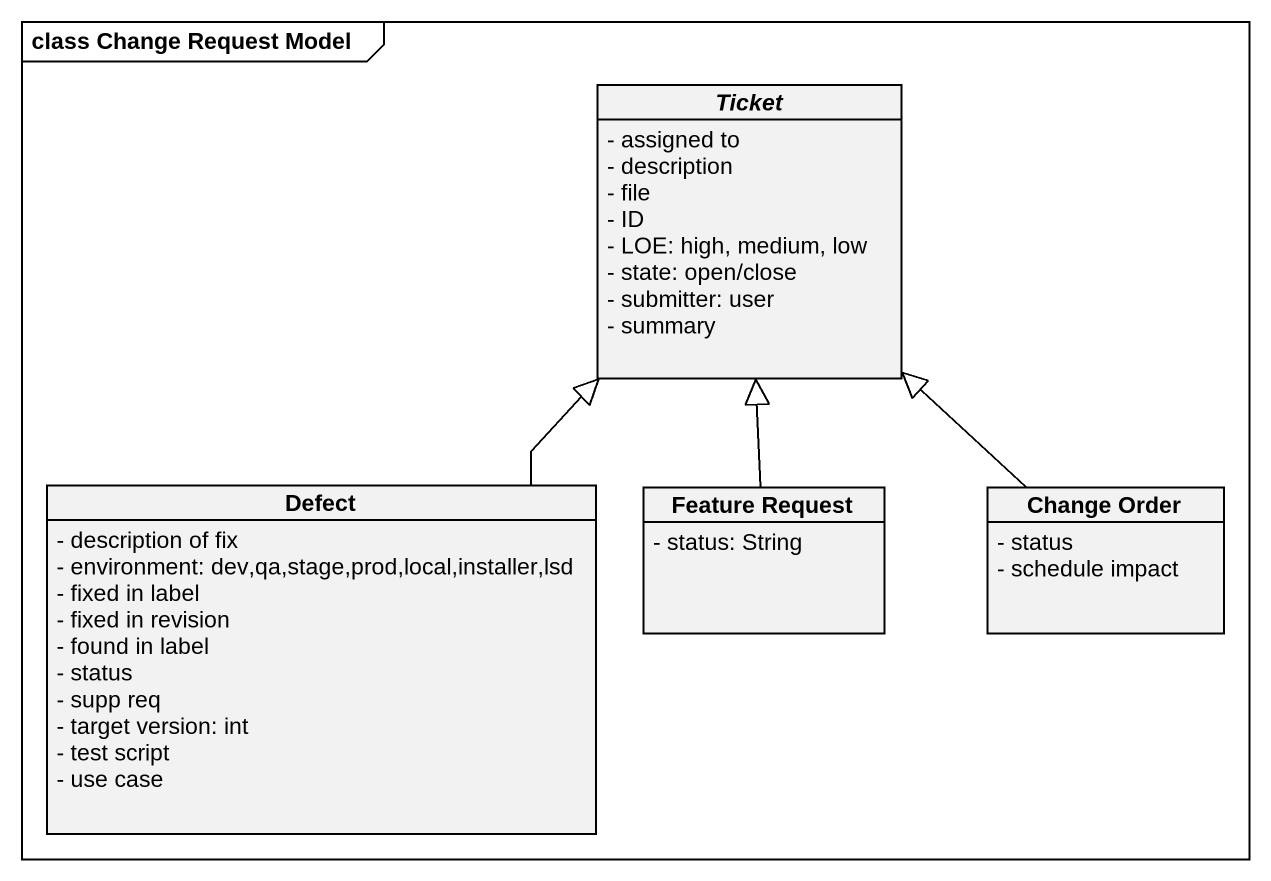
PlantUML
@startuml
mainframe class Change Request Model
hide circle
hide empty members
skinparam classAttributeIconSize 0
abstract class Ticket {
  - assigned to
  - description
  - file
  - ID
  - LOE: high, medium, low
  - state: open/close
  - submitter: user
  - summary
}
class Defect {
  - description of fix
  - environment: dev,qa,stage,prod,local,installer,lsd
  - fixed in label
  - fixed in revision
  - found in label
  - status
  - supp req
  - target version: int
  - test script
  - use case
}
class "Feature Request" as Feature_Request {
  - status: String
}
class "Change Order" as Change_Order {
  - status
  - schedule impact
}
Defect -up-|> Ticket
Feature_Request -up-|> Ticket
Change_Order -up-|> Ticket
@enduml
